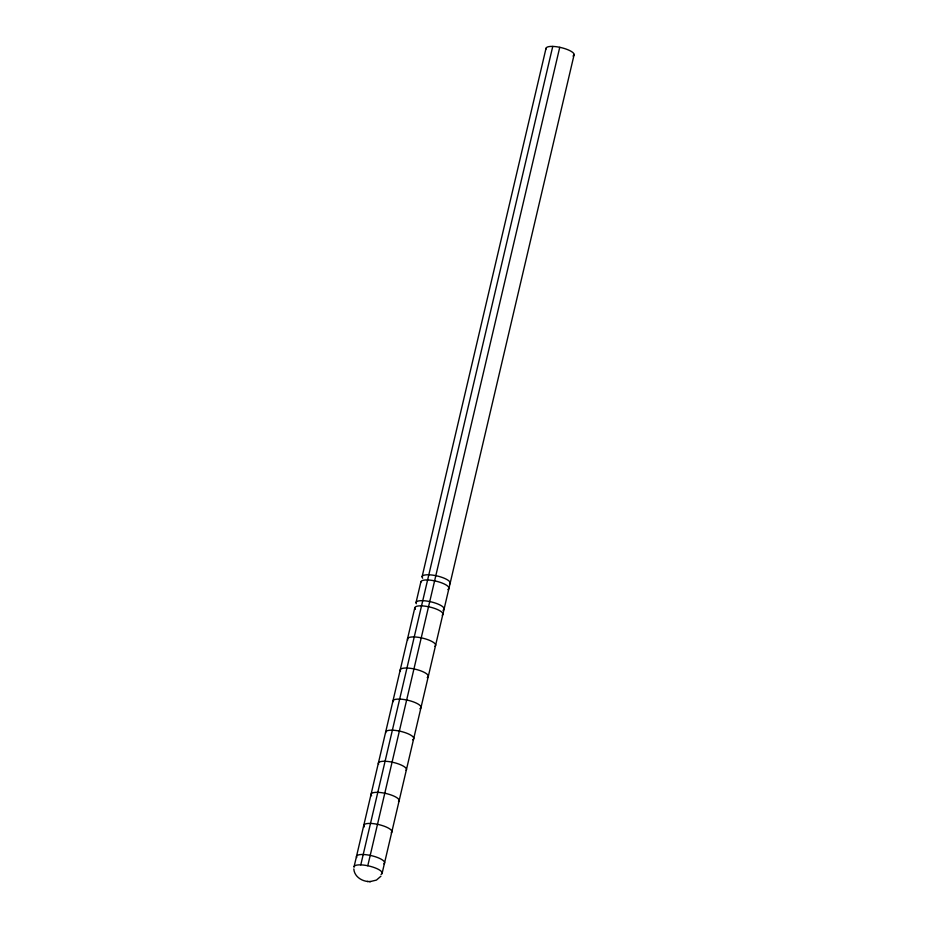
<?xml version="1.0" encoding="UTF-8"?>
<svg xmlns="http://www.w3.org/2000/svg" width="928" height="928" viewBox="0 0 928 928"><rect width="100%" height="100%" fill="white"/><g stroke="black" fill="none" stroke-linecap="round" stroke-linejoin="round"><path stroke-width="1.39" d="M354.067 866.74L414.816 607.736M416.034 602.562L420.894 581.844M422.112 576.659L546.035 48.291M360.783 864.861L552.752 46.412M367.778 865.754L559.746 47.305M382.197 872.946L574.165 54.497M380.932 876.194L376.443 880.092L370.191 881.588M353.835 868.944C354.241 876.821 362.546 881.797 369.854 881.588M369.448 881.6L370.666 881.565M368.091 881.53L367.198 881.426M422.658 578.225A14.43 4.095 13.2 0 1 436.438 575.801A14.43 4.095 13.2 0 1 449.5 584.141M546.093 49.033A14.43 4.095 13.2 0 1 562.194 47.873A14.43 4.095 13.2 0 1 572.982 56.028M371.629 795.783A14.43 4.095 13.2 0 1 385.398 793.359A14.43 4.095 13.2 0 1 398.472 801.711M378.624 764.289A14.43 4.095 13.2 0 1 392.695 762.282A14.43 4.095 13.2 0 1 406.104 770.344M385.723 732.807A14.43 4.095 13.2 0 1 401.824 731.647A14.43 4.095 13.2 0 1 412.612 739.79M393.008 701.73A14.43 4.095 13.2 0 1 409.109 700.559A14.43 4.095 13.2 0 1 419.897 708.714M354.044 867.1A14.43 4.095 13.2 0 1 370.829 866.485A14.43 4.095 13.2 0 1 381.025 874.478M364.333 826.871A14.43 4.095 13.2 0 1 378.114 824.447A14.43 4.095 13.2 0 1 391.187 832.787M407.775 639.972A14.43 4.095 13.2 0 1 422.472 638.104A14.43 4.095 13.2 0 1 434.919 646.306M415.361 609.302A14.43 4.095 13.2 0 1 429.142 606.877A14.43 4.095 13.2 0 1 442.215 615.229M416.289 603.71A14.43 4.095 13.2 0 1 431.578 601.982A14.43 4.095 13.2 0 1 442.981 610.288M420.871 582.204A14.43 4.095 13.2 0 1 437.656 581.578A14.43 4.095 13.2 0 1 447.841 589.57M400.49 671.048A14.43 4.095 13.2 0 1 415.79 669.332A14.43 4.095 13.2 0 1 427.193 677.637M356.746 857.53A14.43 4.095 13.2 0 1 371.432 855.662A14.43 4.095 13.2 0 1 383.89 863.864"/></g></svg>
